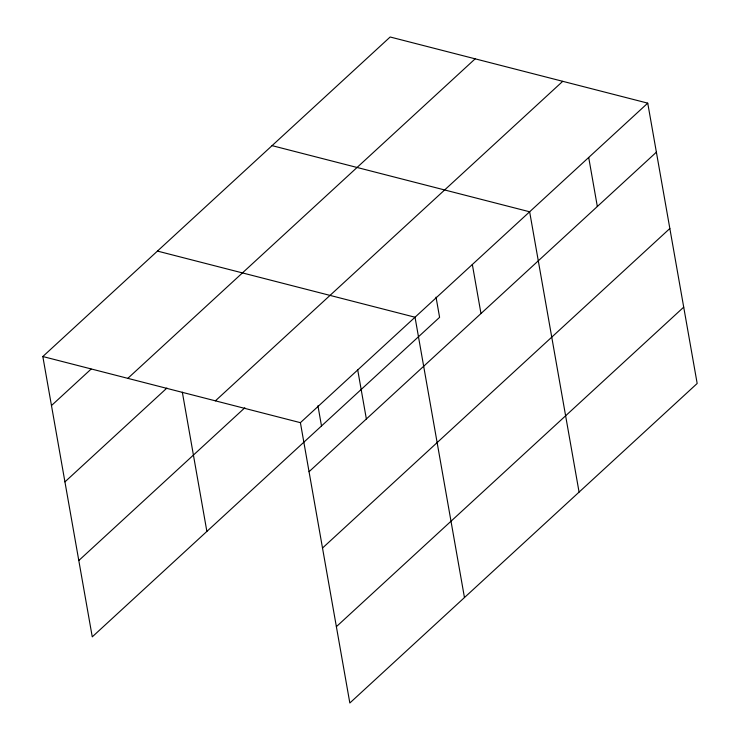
<?xml version="1.0" encoding="UTF-8"?>
<svg xmlns="http://www.w3.org/2000/svg" width="740" height="740" viewBox="0 0 740 740"><rect width="100%" height="100%" fill="white"/><g stroke="black" fill="none" stroke-linecap="round" stroke-linejoin="round"><path stroke-width="1.11" d="M436.026 297.129L439.597 317.331L92.26 636.853L42.828 356.523L390.165 37L647.74 103.147L697.173 383.477L349.835 703L300.403 422.67L647.74 103.147M51.476 405.557L91.085 369.112M127.826 378.353L475.163 58.83M64.935 481.879L166.907 388.065M215.405 400.839L562.742 81.317M78.801 560.522L244.829 407.786M309.052 471.704L656.389 152.181M322.511 548.035L669.848 228.512M336.376 626.669L683.714 307.156M272.07 145.641L529.646 211.788L579.078 492.118M157.444 251.082L415.029 317.229L464.461 597.559M42.828 356.523L300.403 422.67M588.698 157.472L597.337 206.506M472.342 264.504L480.982 313.538M357.716 369.954L366.365 418.979M317.932 405.761L321.502 425.963M182.327 392.163L206.876 531.403"/></g></svg>
